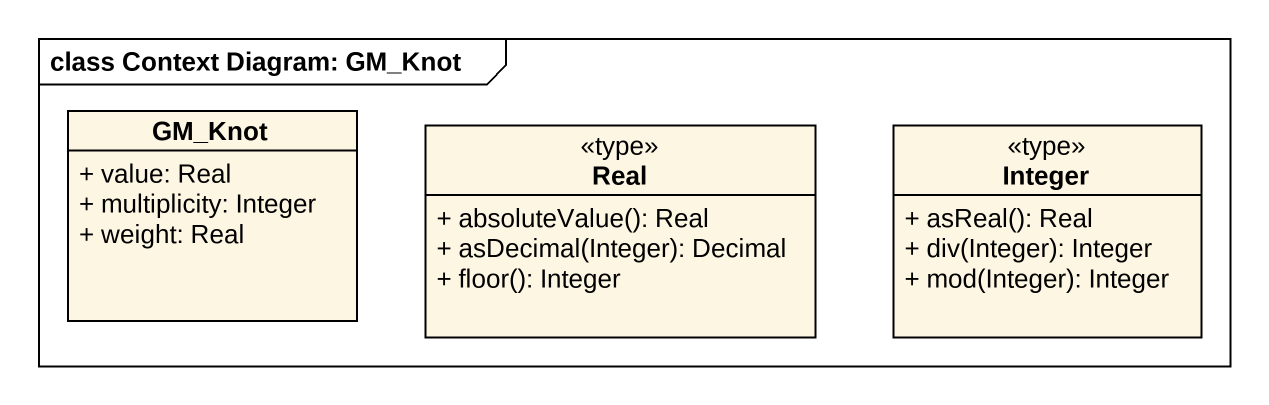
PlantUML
@startuml
mainframe class Context Diagram: GM_Knot
hide circle
hide empty members
skinparam classAttributeIconSize 0
class GM_Knot {
  + value: Real
  + multiplicity: Integer
  + weight: Real
}
class Real <<type>> {
  + absoluteValue(): Real
  + asDecimal(Integer): Decimal
  + floor(): Integer
}
class Integer <<type>> {
  + asReal(): Real
  + div(Integer): Integer
  + mod(Integer): Integer
}
@enduml
